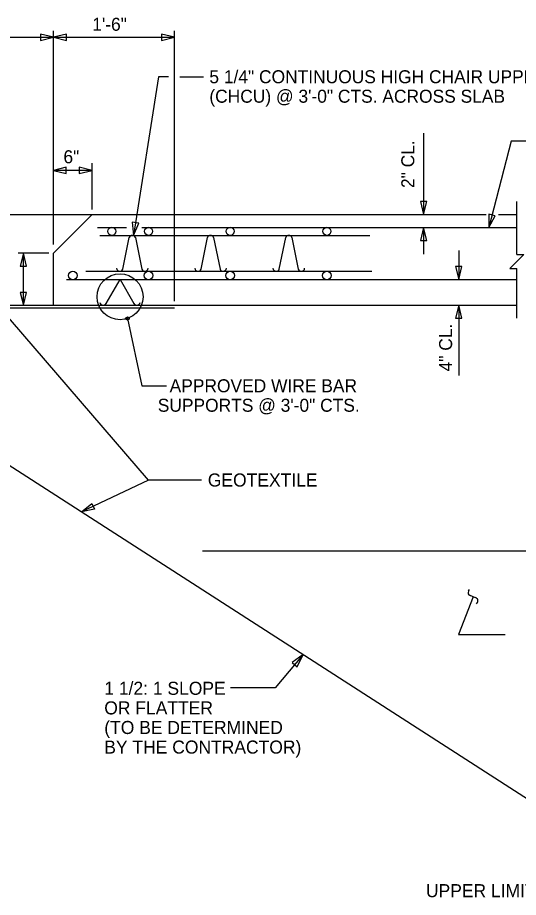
# Model space of a CAD drawing. Extents: x 0 to 2289, y 0 to 839.
# Drawn here: x 2033.2 to 2081.3, y 347.2 to 431.7 of the extents above; entities that cross this region are included whole.
import ezdxf

# ---------------------------------------------------------------- set-up
doc = ezdxf.new("R2010")
doc.units = 0
for name, color, linetype in [('Arrowhead Terminators', 7, 'Continuous'), ('Dimension Lines', 7, 'Continuous'), ('Mis Beam Bolsters', 7, 'Continuous'), ('Mis Object Lines', 7, 'Continuous'), ('Mis Object Lines Hidden', 7, 'Continuous'), ('Miscellaneous Lines', 7, 'Continuous'), ('Plot Label', 7, 'Continuous'), ('Rebar Lines', 7, 'Continuous'), ('Sub End Bent Cap Lines', 7, 'Continuous'), ('Sup Concrete Slab Lines', 7, 'Continuous')]:
    doc.layers.add(name, color=color, linetype=linetype)

# ---------------------------------------------------------------- blocks, each defined once
blk = doc.blocks.new('AH')
at = {"layer": 'Arrowhead Terminators'}
blk.add_lwpolyline([(0, 0), (-1.25, 0.3125), (-1.25, -0.3125)], close=True, dxfattribs=at)

msp = doc.modelspace()

# ---------------------------------------------------------------- linework, layer by layer
at = {"layer": 'Arrowhead Terminators'}
for points in [[(2036.594, 417.068), (2037.831, 416.759), (2037.831, 417.377)], [(2040.313, 417.068), (2039.076, 417.377), (2039.076, 416.759)], [(2072.17, 412.823), (2072.483, 414.073), (2071.858, 414.073)], [(2078.432, 411.575), (2079.047, 412.708), (2078.442, 412.864)], [(2044.284, 410.799), (2044.788, 411.985), (2044.171, 412.083)], [(2072.17, 411.575), (2071.858, 410.325), (2072.483, 410.325)], [(2033.708, 409.105), (2033.399, 407.868), (2034.017, 407.868)], [(2075.537, 406.56), (2075.849, 407.81), (2075.224, 407.81)], [(2033.708, 404.098), (2034.017, 405.334), (2033.399, 405.334)], [(2075.537, 404.098), (2075.224, 402.848), (2075.849, 402.848)]]:
    msp.add_lwpolyline(points, close=True, dxfattribs=at)
at = {"layer": 'Mis Beam Bolsters'}
for p, q in [((2076.491, 376.62), (2076.579, 376.781)), ((2077.152, 375.994), (2076.638, 376.196)), ((2077.259, 375.398), (2077.33, 375.515))]:
    msp.add_line(p, q, dxfattribs=at)
for points in [[(2039.285, 384.231), (2040.279, 385.05), (2040.548, 384.486)], [(2060.588, 370.517), (2059.544, 369.761), (2060.023, 369.359)]]:
    msp.add_lwpolyline(points, close=True, dxfattribs=at)
for centre, radius, start, end in [((2076.717, 376.458), 0.276, 144.41215, 252.69773), ((2077.072, 375.694), 0.311, 325.34371, 75.14258)]:
    msp.add_arc(centre, radius, start, end, dxfattribs=at)
at = {"layer": 'Mis Object Lines'}
for p, q in [((2004.59, 412.823), (2040.313, 412.823)), ((2004.591, 404.098), (2036.598, 404.098))]:
    msp.add_line(p, q, dxfattribs=at)
at = {"layer": 'Mis Object Lines Hidden'}
for p, q in [((2041.652, 404.263), (2042.996, 406.591)), ((2042.996, 406.591), (2044.339, 404.265))]:
    msp.add_line(p, q, dxfattribs=at)
for centre, start, end in [((2041.375, 404.41), 190.13713, 331.97547), ((2044.614, 404.412), 208.02453, 349.86287)]:
    msp.add_arc(centre, 0.312, start, end, dxfattribs=at)
at = {"layer": 'Miscellaneous Lines'}
for q in [(2090.368, 351.347), (2048.218, 403.867)]:
    msp.add_line((2008.78, 403.867), q, dxfattribs=at)
at = {"layer": 'Plot Label'}
for p, q in [((2036.598, 413.449), (2036.598, 430.482)), ((2048.218, 404.492), (2048.218, 430.481)), ((2008.78, 429.857), (2036.598, 429.857)), ((2036.598, 429.857), (2048.218, 429.857)), ((2048.746, 426.065), (2051.029, 426.065)), ((2072.17, 420.626), (2072.17, 412.823)), ((2036.594, 409.924), (2036.594, 417.702)), ((2040.313, 417.068), (2036.594, 417.068)), ((2040.313, 413.312), (2040.313, 417.742)), ((2081.132, 408.963), (2081.132, 414.072)), ((2072.17, 411.575), (2072.17, 409.024)), ((2075.537, 409.357), (2075.537, 406.56)), ((2036.157, 409.105), (2033.223, 409.105)), ((2033.708, 404.098), (2033.708, 409.105)), ((2081.129, 402.848), (2081.129, 407.634)), ((2075.537, 404.098), (2075.537, 397.344))]:
    msp.add_line(p, q, dxfattribs=at)
for points in [[(2047.67, 426.045), (2046.698, 426.045), (2044.284, 410.799)], [(2083.722, 419.861), (2080.572, 419.861), (2078.432, 411.575)], [(2081.132, 408.963), (2081.795, 408.963), (2080.466, 407.634), (2081.129, 407.634)], [(2045.734, 387.302), (2031.454, 403.867)], [(2043.722, 402.83), (2045.101, 396.361), (2047.469, 396.361)], [(2050.814, 387.302), (2045.734, 387.302), (2039.285, 384.231)], [(2076.93, 376.081), (2075.513, 372.468), (2079.994, 372.468)], [(2060.588, 370.517), (2057.901, 367.319), (2053.607, 367.319)]]:
    msp.add_lwpolyline(points, dxfattribs=at)
for centre, radius in [((2042.996, 404.918), 2.211), ((2043.722, 402.83), 0.154)]:
    msp.add_circle(centre, radius, dxfattribs=at)
at = {"layer": 'Rebar Lines'}
for p, q in [((2040.828, 411.575), (2043.634, 411.575)), ((2045.082, 411.575), (2081.132, 411.575)), ((2041.043, 410.818), (2066.998, 410.818)), ((2043.263, 407.578), (2043.882, 410.612)), ((2044.471, 410.612), (2045.09, 407.578)), ((2050.782, 407.578), (2051.4, 410.612)), ((2051.99, 410.612), (2052.609, 407.578)), ((2058.3, 407.578), (2058.919, 410.612)), ((2059.509, 410.612), (2060.128, 407.578)), ((2039.715, 407.373), (2067.179, 407.373)), ((2037.841, 406.56), (2081.129, 406.56))]:
    msp.add_line(p, q, dxfattribs=at)
for centre, radius in [((2042.205, 411.206), 0.388), ((2045.743, 411.206), 0.388), ((2053.576, 411.206), 0.388), ((2062.878, 411.206), 0.388), ((2038.469, 406.959), 0.414), ((2045.743, 406.959), 0.414), ((2053.576, 406.959), 0.414), ((2062.878, 406.959), 0.414)]:
    msp.add_circle(centre, radius, dxfattribs=at)
for centre, start, end in [((2044.176, 410.504), 20.00146, 159.99854), ((2051.695, 410.504), 20.00146, 159.99854), ((2059.214, 410.504), 20.00146, 159.99854), ((2042.968, 407.685), 185.34682, 339.97547), ((2045.386, 407.686), 200.02453, 354.33538), ((2050.487, 407.685), 185.34682, 339.97547), ((2052.905, 407.686), 200.02453, 354.33538), ((2058.005, 407.685), 185.34682, 339.97547), ((2060.423, 407.686), 200.02453, 354.33538)]:
    msp.add_arc(centre, 0.314, start, end, dxfattribs=at)
at = {"layer": 'Sub End Bent Cap Lines'}
for p, q in [((2036.594, 409.105), (2040.313, 412.823)), ((2040.313, 412.823), (2078.179, 412.823)), ((2079.355, 412.823), (2081.132, 412.823)), ((2036.594, 404.098), (2036.594, 409.105)), ((2036.594, 404.098), (2081.129, 404.098))]:
    msp.add_line(p, q, dxfattribs=at)
at = {"layer": 'Sup Concrete Slab Lines'}
msp.add_line((2132.499, 380.472), (2050.911, 380.472), dxfattribs=at)

# ---------------------------------------------------------------- block references
at = {"layer": 'Mis Beam Bolsters'}
msp.add_blockref('AH', (2036.598, 429.857), dxfattribs=at)
at = {"layer": 'Mis Beam Bolsters', "xscale": 0.999375, "yscale": 0.999375, "rotation": 180}
msp.add_blockref('AH', (2036.598, 429.857), dxfattribs=at)
at = {"layer": 'Mis Beam Bolsters', "xscale": 0.999375, "yscale": 0.999375}
msp.add_blockref('AH', (2048.218, 429.857), dxfattribs=at)

# ---------------------------------------------------------------- texts
at = {"layer": 'Dimension Lines'}
for s, height, p in [('1\'-6"', 1.2492, (2040.328, 430.481)), ('5 1/4" CONTINUOUS HIGH CHAIR UPPER', 1.24922, (2051.579, 425.44)), ('(CHCU) @ 3\'-0" CTS. ACROSS SLAB', 1.24922, (2051.579, 423.566)), ('6"', 1.25, (2037.56, 417.749)), ('APPROVED WIRE BAR', 1.24922, (2047.762, 395.737)), ('SUPPORTS @ 3\'-0" CTS.', 1.24922, (2046.621, 393.863)), ('GEOTEXTILE', 1.2554, (2051.431, 386.675)), ('1 1/2: 1 SLOPE', 1.25543, (2041.483, 366.655)), ('OR FLATTER', 1.2554, (2041.483, 364.772)), ('(TO BE DETERMINED', 1.25543, (2041.483, 362.889)), ('BY THE CONTRACTOR)', 1.25543, (2041.483, 361.006)), ('UPPER LIMITS OF', 1.25543, (2072.388, 347.202))]:
    msp.add_text(s, height=height, dxfattribs=at).set_placement(p)
for s, height, p in [('2" CL.', 1.25, (2071.274, 415.367)), ('4" CL.', 1.2492, (2074.905, 397.741))]:
    msp.add_text(s, height=height, rotation=90, dxfattribs=at).set_placement(p)

doc.saveas('drawing.dxf')
